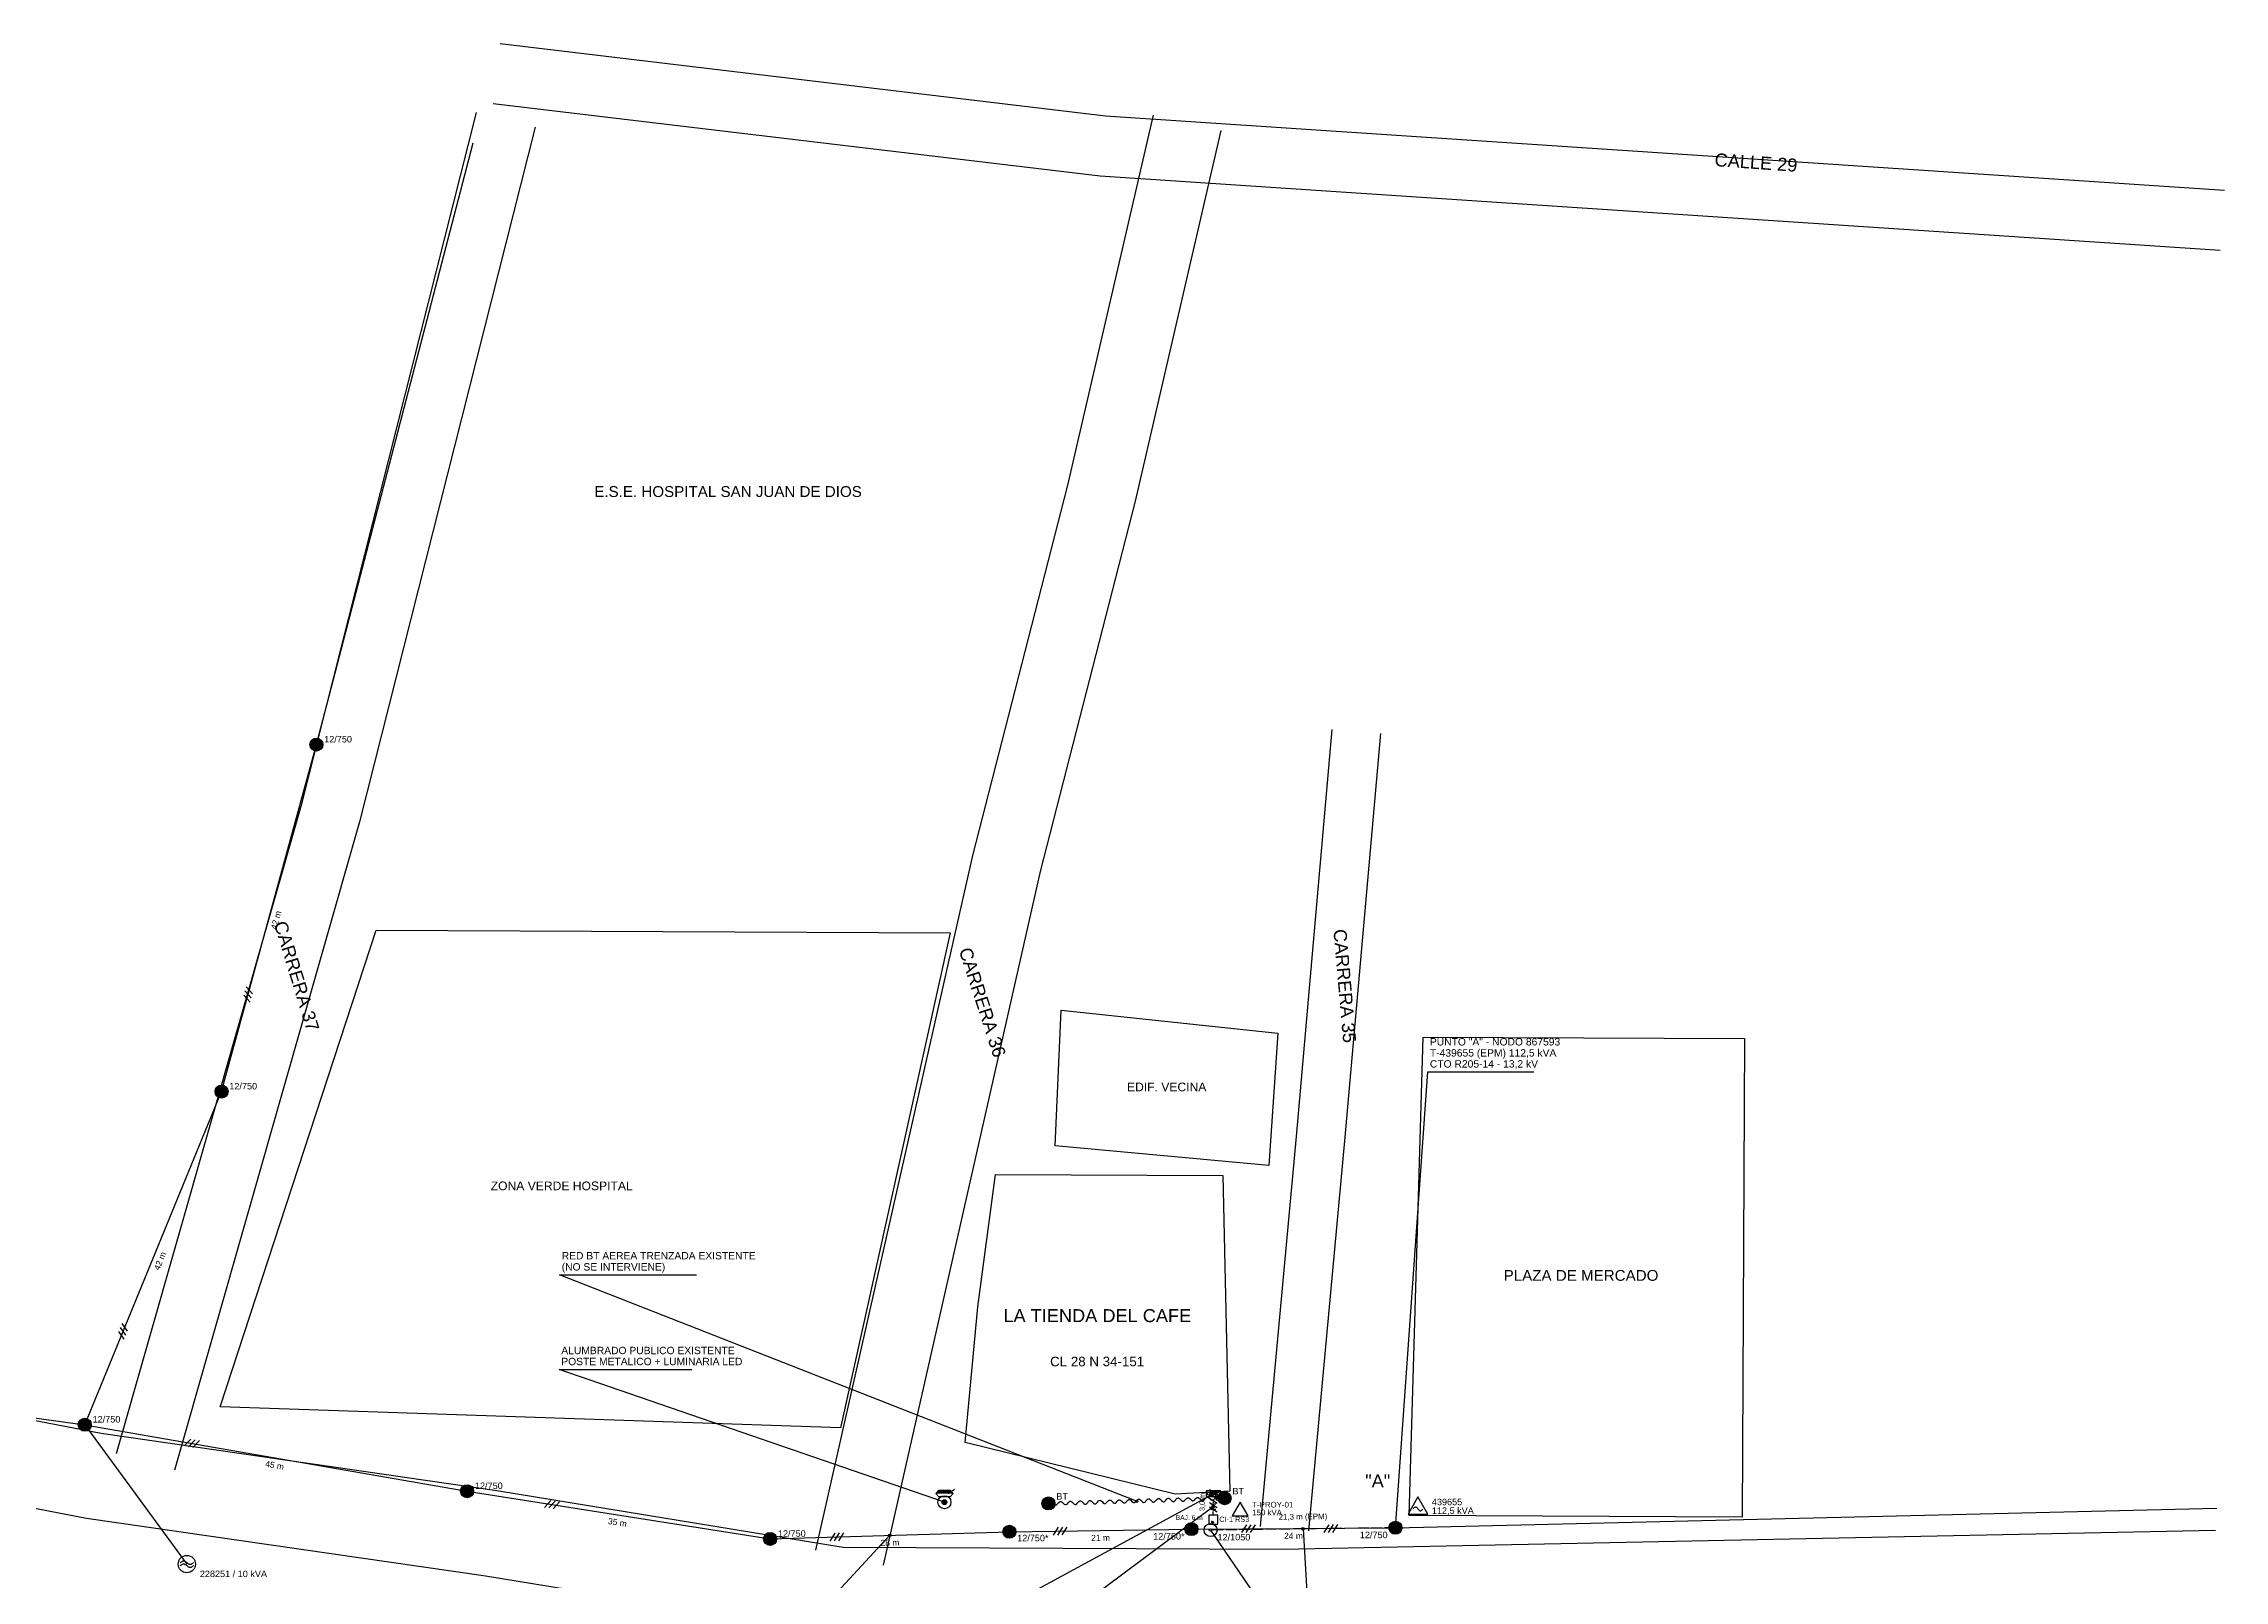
# Model space of a CAD drawing. Header units: metres. Extents: x 4740982 to 4741382, y 2240570 to 2240863.
# Drawn here: x 4741130.5 to 4741381.9, y 2240685.9 to 2240863.2 of the extents above; entities that cross this region are included whole.
import ezdxf
from ezdxf.enums import TextEntityAlignment as Align

# ---------------------------------------------------------------- set-up
doc = ezdxf.new("R2010")
doc.units = ezdxf.units.M
doc.linetypes.add('DASHED', pattern=[1.524, 1.27, -0.254])
for name, color, linetype in [('AP_EXIST', 1, 'CONTINUOUS'), ('BT_EXIST', 1, 'CONTINUOUS'), ('BT_PROY', 5, 'CONTINUOUS'), ('CAJAS', 5, 'CONTINUOUS'), ('COTAS', 7, 'CONTINUOUS'), ('ELEC_TXT', 7, 'CONTINUOUS'), ('MEDIDA', 5, 'CONTINUOUS'), ('MT_EPM', 5, 'DASHED'), ('MT_EXIST', 1, 'CONTINUOUS'), ('POSTE_EXIST', 1, 'CONTINUOUS'), ('POSTE_PROY', 5, 'CONTINUOUS'), ('TRAFO_EXIST', 1, 'CONTINUOUS'), ('TRAFO_PROY', 5, 'CONTINUOUS'), ('URB_PARAMENTO', 8, 'CONTINUOUS'), ('URB_TXT', 8, 'CONTINUOUS'), ('URB_VERDE', 3, 'CONTINUOUS'), ('URB_VIAS', 8, 'CONTINUOUS')]:
    doc.layers.add(name, color=color, linetype=linetype)
doc.styles.add('ARIAL', font='arial.ttf')

# ---------------------------------------------------------------- blocks, each defined once
blk = doc.blocks.new('POSTE_EXIST')
h = blk.add_hatch(color=0)
edge = h.paths.add_edge_path()
edge.add_arc((0, 0), 1.5, 0, 360)
blk.add_circle((0, 0), 1.5)
blk = doc.blocks.new('TRAFO1_EXIST')
for points in [[(-1.5, 0.35), (-1.38, 0.45), (-1.25, 0.55), (-1.12, 0.63), (-1, 0.7), (-0.88, 0.74), (-0.75, 0.75), (-0.62, 0.74), (-0.5, 0.7), (-0.38, 0.63), (-0.25, 0.55), (-0.12, 0.45), (0, 0.35), (0.12, 0.25), (0.25, 0.15), (0.38, 0.07), (0.5, 0), (0.62, -0.04), (0.75, -0.05), (0.88, -0.04), (1, 0), (1.12, 0.07), (1.25, 0.15), (1.38, 0.25), (1.5, 0.35)], [(-1.5, -0.35), (-1.38, -0.25), (-1.25, -0.15), (-1.12, -0.07), (-1, 0), (-0.88, 0.04), (-0.75, 0.05), (-0.62, 0.04), (-0.5, 0), (-0.38, -0.07), (-0.25, -0.15), (-0.12, -0.25), (0, -0.35), (0.12, -0.45), (0.25, -0.55), (0.38, -0.63), (0.5, -0.7), (0.62, -0.74), (0.75, -0.75), (0.88, -0.74), (1, -0.7), (1.12, -0.63), (1.25, -0.55), (1.38, -0.45), (1.5, -0.35)]]:
    blk.add_lwpolyline(points)
blk.add_circle((0, 0), 2)
blk = doc.blocks.new('TRAFO3_EXIST')
blk.add_lwpolyline([(-2.3, -1.7), (2.3, -1.7), (0, 2.3)], close=True)
blk.add_lwpolyline([(-1.15, -0.45), (-1.05, -0.33), (-0.96, -0.23), (-0.86, -0.13), (-0.77, -0.06), (-0.67, -0.02), (-0.57, 0), (-0.48, -0.02), (-0.38, -0.06), (-0.29, -0.13), (-0.19, -0.23), (-0.1, -0.33), (0, -0.45), (0.1, -0.57), (0.19, -0.68), (0.29, -0.77), (0.38, -0.84), (0.48, -0.88), (0.57, -0.9), (0.67, -0.88), (0.77, -0.84), (0.86, -0.77), (0.96, -0.68), (1.05, -0.57), (1.15, -0.45)])
blk = doc.blocks.new('TICK_F')
blk.add_line((-0.6, -0.9), (0.6, 0.9))
blk = doc.blocks.new('POSTE_MET_EXIST')
h = blk.add_hatch(color=0)
edge = h.paths.add_edge_path()
edge.add_arc((0, 0), 0.55, 0, 360)
for radius in [1.5, 0.55]:
    blk.add_circle((0, 0), radius)
blk = doc.blocks.new('LUM_LED_EXIST')
blk.add_hatch(color=0).paths.add_polyline_path([(-2, 0), (-1.3, 0.8), (1.3, 0.8), (2, 0)])
blk.add_line((0.9, 0), (2.3, 1))
blk.add_lwpolyline([(-2, 0), (-1.3, 0.8), (1.3, 0.8), (2, 0), (1.3, -0.8), (-1.3, -0.8)], close=True)
blk = doc.blocks.new('POSTE_PROY')
blk.add_circle((0, 0), 1.5)
blk = doc.blocks.new('TRAFO3_PROY')
blk.add_lwpolyline([(-2.3, -1.7), (2.3, -1.7), (0, 2.3)], close=True)
blk = doc.blocks.new('BAJANTE_PROY')
blk.add_line((0, 0), (3, 0))
blk.add_lwpolyline([(3, 0.6), (3, -0.6), (4.4, 0)], close=True)
blk.add_circle((4.95, 0), 0.55)
blk = doc.blocks.new('CAJA_PROY')
blk.add_lwpolyline([(-1.5, -1.5), (1.5, -1.5), (1.5, 1.5), (-1.5, 1.5)], close=True)
blk = doc.blocks.new('TICK_N')
blk.add_line((-0.45, -0.68), (0.6, 0.9))
blk.add_circle((-0.62, -0.93), 0.3)
blk = doc.blocks.new('TICK_T')
for q in [(0.6, 0.9), (-1.6, -0.9)]:
    blk.add_line((-0.6, -0.9), q)
blk = doc.blocks.new('GABINETE')
for p, q in [((-0.9, -1.1), (-0.9, 1.1)), ((0.9, -1.1), (0.9, 1.1))]:
    blk.add_line(p, q)
blk.add_lwpolyline([(-2.7, -1.1), (2.7, -1.1), (2.7, 1.1), (-2.7, 1.1)], close=True)
for centre in [(-1.8, 0), (0, 0), (1.8, 0)]:
    blk.add_circle(centre, 0.55)

msp = doc.modelspace()

# ---------------------------------------------------------------- linework, layer by layer
at = {"layer": 'BT_EXIST'}
for points in [[(4741246.35, 2240694.77), (4741246.46, 2240694.89), (4741246.57, 2240694.96), (4741246.69, 2240694.97), (4741246.8, 2240694.9), (4741246.92, 2240694.78), (4741247.03, 2240694.67), (4741247.15, 2240694.6), (4741247.26, 2240694.6), (4741247.37, 2240694.68), (4741247.48, 2240694.8)], [(4741247.48, 2240694.8), (4741247.59, 2240694.92), (4741247.7, 2240695), (4741247.81, 2240695), (4741247.93, 2240694.93), (4741248.05, 2240694.82), (4741248.16, 2240694.7), (4741248.28, 2240694.64), (4741248.39, 2240694.64), (4741248.5, 2240694.71), (4741248.61, 2240694.84)], [(4741248.61, 2240694.84), (4741248.72, 2240694.96), (4741248.83, 2240695.03), (4741248.94, 2240695.04), (4741249.06, 2240694.97), (4741249.17, 2240694.85), (4741249.29, 2240694.74), (4741249.41, 2240694.67), (4741249.52, 2240694.67), (4741249.63, 2240694.75), (4741249.74, 2240694.87)], [(4741249.74, 2240694.87), (4741249.85, 2240694.99), (4741249.96, 2240695.07), (4741250.07, 2240695.07), (4741250.19, 2240695), (4741250.3, 2240694.89), (4741250.42, 2240694.77), (4741250.53, 2240694.7), (4741250.65, 2240694.71), (4741250.76, 2240694.78), (4741250.87, 2240694.9)], [(4741250.87, 2240694.9), (4741250.98, 2240695.02), (4741251.09, 2240695.1), (4741251.2, 2240695.1), (4741251.31, 2240695.03), (4741251.43, 2240694.92), (4741251.55, 2240694.81), (4741251.66, 2240694.74), (4741251.77, 2240694.74), (4741251.88, 2240694.82), (4741251.99, 2240694.94)], [(4741251.99, 2240694.94), (4741252.1, 2240695.06), (4741252.21, 2240695.13), (4741252.33, 2240695.14), (4741252.44, 2240695.07), (4741252.56, 2240694.95), (4741252.67, 2240694.84), (4741252.79, 2240694.77), (4741252.9, 2240694.77), (4741253.01, 2240694.85), (4741253.12, 2240694.97)], [(4741253.12, 2240694.97), (4741253.23, 2240695.09), (4741253.34, 2240695.17), (4741253.46, 2240695.17), (4741253.57, 2240695.1), (4741253.69, 2240694.99), (4741253.8, 2240694.87), (4741253.92, 2240694.8), (4741254.03, 2240694.81), (4741254.14, 2240694.88), (4741254.25, 2240695)], [(4741254.25, 2240695), (4741254.36, 2240695.12), (4741254.47, 2240695.2), (4741254.58, 2240695.2), (4741254.7, 2240695.13), (4741254.81, 2240695.02), (4741254.93, 2240694.91), (4741255.05, 2240694.84), (4741255.16, 2240694.84), (4741255.27, 2240694.92), (4741255.38, 2240695.04)], [(4741255.38, 2240695.04), (4741255.49, 2240695.16), (4741255.6, 2240695.23), (4741255.71, 2240695.24), (4741255.83, 2240695.17), (4741255.94, 2240695.05), (4741256.06, 2240694.94), (4741256.17, 2240694.87), (4741256.29, 2240694.87), (4741256.4, 2240694.95), (4741256.51, 2240695.07)], [(4741256.51, 2240695.07), (4741256.62, 2240695.19), (4741256.73, 2240695.27), (4741256.84, 2240695.27), (4741256.95, 2240695.2), (4741257.07, 2240695.09), (4741257.19, 2240694.97), (4741257.3, 2240694.9), (4741257.41, 2240694.91), (4741257.53, 2240694.98), (4741257.63, 2240695.1)], [(4741257.63, 2240695.1), (4741257.74, 2240695.23), (4741257.85, 2240695.3), (4741257.97, 2240695.3), (4741258.08, 2240695.24), (4741258.2, 2240695.12), (4741258.31, 2240695.01), (4741258.43, 2240694.94), (4741258.54, 2240694.94), (4741258.65, 2240695.02), (4741258.76, 2240695.14)], [(4741258.76, 2240695.14), (4741258.87, 2240695.26), (4741258.98, 2240695.34), (4741259.1, 2240695.34), (4741259.21, 2240695.27), (4741259.33, 2240695.16), (4741259.44, 2240695.04), (4741259.56, 2240694.97), (4741259.67, 2240694.98), (4741259.78, 2240695.05), (4741259.89, 2240695.17)], [(4741259.89, 2240695.17), (4741260, 2240695.29), (4741260.11, 2240695.37), (4741260.22, 2240695.37), (4741260.34, 2240695.3), (4741260.45, 2240695.19), (4741260.57, 2240695.07), (4741260.69, 2240695.01), (4741260.8, 2240695.01), (4741260.91, 2240695.08), (4741261.02, 2240695.21)], [(4741261.02, 2240695.21), (4741261.13, 2240695.33), (4741261.24, 2240695.4), (4741261.35, 2240695.41), (4741261.47, 2240695.34), (4741261.58, 2240695.22), (4741261.7, 2240695.11), (4741261.81, 2240695.04), (4741261.93, 2240695.04), (4741262.04, 2240695.12), (4741262.15, 2240695.24)], [(4741262.15, 2240695.24), (4741262.26, 2240695.36), (4741262.37, 2240695.44), (4741262.48, 2240695.44), (4741262.59, 2240695.37), (4741262.71, 2240695.26), (4741262.83, 2240695.14), (4741262.94, 2240695.07), (4741263.05, 2240695.08), (4741263.17, 2240695.15), (4741263.27, 2240695.27)], [(4741263.27, 2240695.27), (4741263.38, 2240695.39), (4741263.49, 2240695.47), (4741263.61, 2240695.47), (4741263.72, 2240695.4), (4741263.84, 2240695.29), (4741263.95, 2240695.18), (4741264.07, 2240695.11), (4741264.18, 2240695.11), (4741264.29, 2240695.19), (4741264.4, 2240695.31)], [(4741264.4, 2240695.31), (4741264.51, 2240695.43), (4741264.62, 2240695.5), (4741264.74, 2240695.51), (4741264.85, 2240695.44), (4741264.97, 2240695.32), (4741265.08, 2240695.21), (4741265.2, 2240695.14), (4741265.31, 2240695.14), (4741265.42, 2240695.22), (4741265.53, 2240695.34)], [(4741265.53, 2240695.34), (4741265.64, 2240695.46), (4741265.75, 2240695.54), (4741265.86, 2240695.54), (4741265.98, 2240695.47), (4741266.09, 2240695.36), (4741266.21, 2240695.24), (4741266.33, 2240695.17), (4741266.44, 2240695.18), (4741266.55, 2240695.25), (4741266.66, 2240695.37)]]:
    msp.add_lwpolyline(points, dxfattribs=at)
at = {"layer": 'BT_PROY'}
for p, q in [((4741265.36, 2240695.13), (4741265.36, 2240695.25)), ((4741265.36, 2240694.83), (4741265.36, 2240695.05)), ((4741265.62, 2240693.44), (4741265.07, 2240693.44)), ((4741265.63, 2240694.71), (4741265.08, 2240694.71)), ((4741265.63, 2240694.07), (4741265.08, 2240694.08)), ((4741265.35, 2240694.49), (4741265.35, 2240694.62)), ((4741265.35, 2240694.19), (4741265.35, 2240694.41)), ((4741265.35, 2240694.03), (4741265.35, 2240694.12)), ((4741265.35, 2240693.85), (4741265.35, 2240693.98)), ((4741265.35, 2240693.55), (4741265.35, 2240693.78)), ((4741265.35, 2240693.39), (4741265.35, 2240693.48)), ((4741265.36, 2240694.67), (4741265.36, 2240694.76))]:
    msp.add_line(p, q, dxfattribs=at)
at = {"layer": 'COTAS'}
for p, q in [((4741286.36, 2240691.97), (4741290.08, 2240744.55)), ((4741290.08, 2240744.55), (4741302.32, 2240744.55)), ((4741256.51, 2240695.02), (4741189.97, 2240721.14)), ((4741189.97, 2240721.14), (4741205.78, 2240721.14)), ((4741234.35, 2240694.92), (4741189.92, 2240710.22)), ((4741189.92, 2240710.22), (4741205.22, 2240710.22)), ((4741265.36, 2240695.9), (4741223.76, 2240673.31)), ((4741265.35, 2240694.4), (4741223.71, 2240663.37)), ((4741228.05, 2240691.1), (4741189.65, 2240649.62)), ((4741265.04, 2240691.71), (4741277.76, 2240673.07)), ((4741275.7, 2240691.84), (4741277.7, 2240659.16))]:
    msp.add_line(p, q, dxfattribs=at)
for centre in [(4741234.35, 2240694.92), (4741256.51, 2240695.02), (4741265.36, 2240695.9), (4741265.35, 2240694.4), (4741228.05, 2240691.1), (4741265.04, 2240691.71), (4741275.7, 2240691.84), (4741286.36, 2240691.97)]:
    msp.add_circle(centre, 0.15, dxfattribs=at)
at = {"layer": 'MT_EPM'}
msp.add_lwpolyline([(4741286.36, 2240691.97), (4741265.04, 2240691.71)], dxfattribs=at)
at = {"layer": 'MT_EXIST'}
for points in [[(4741135.22, 2240703.86), (4741150.99, 2240742.28), (4741161.93, 2240782.31), (4741179.99, 2240851.72)], [(4740999.18, 2240722.63), (4741135.22, 2240703.86), (4741179.31, 2240696.19), (4741214.25, 2240690.69), (4741241.84, 2240691.51), (4741262.84, 2240691.81), (4741286.36, 2240691.97), (4741381.06, 2240694.23)], [(4741135.22, 2240703.86), (4741146.99, 2240687.78)]]:
    msp.add_lwpolyline(points, dxfattribs=at)
at = {"layer": 'URB_PARAMENTO'}
for points in [[(4741247.8, 2240751.68), (4741272.81, 2240749.03), (4741271.76, 2240733.77), (4741247.14, 2240736.03)], [(4741289.56, 2240748.56), (4741326.6, 2240748.4), (4741326.35, 2240693.21), (4741287.94, 2240693.38)], [(4741240.23, 2240732.73), (4741266.44, 2240732.62), (4741267.26, 2240696.21), (4741260.96, 2240695.85), (4741236.75, 2240701.82), (4741238.2, 2240717.47)]]:
    msp.add_lwpolyline(points, close=True, dxfattribs=at)
at = {"layer": 'URB_VERDE'}
msp.add_lwpolyline([(4741168.83, 2240760.9), (4741235.01, 2240760.61), (4741222.38, 2240703.48), (4741150.83, 2240705.93)], close=True, dxfattribs=at)
at = {"layer": 'URB_VIAS'}
for points in [[(4741183.13, 2240863.17), (4741252.92, 2240854.86), (4741381.95, 2240846.28)], [(4741182.3, 2240856.27), (4741252.32, 2240847.93), (4741381.48, 2240839.34)], [(4741180.37, 2240855.22), (4741160.13, 2240775.19), (4741138.83, 2240700.5)], [(4741187.16, 2240853.52), (4741166.89, 2240773.39), (4741145.56, 2240698.61)], [(4741258.42, 2240854.92), (4741248.56, 2240812.25), (4741237.6, 2240769.51), (4741219.49, 2240689.38)], [(4741266.22, 2240853.14), (4741256.33, 2240810.38), (4741245.39, 2240767.69), (4741227.29, 2240687.64)], [(4741279.04, 2240784.07), (4741274.9, 2240737.12), (4741270.76, 2240692.13)], [(4741284.62, 2240783.58), (4741280.47, 2240736.62), (4741276.34, 2240691.62)], [(4740983.61, 2240730.31), (4741018.86, 2240726.38), (4741086.18, 2240712.69), (4741137.11, 2240702.87), (4741182.74, 2240696.27), (4741222.67, 2240689.73), (4741273.35, 2240689.52), (4741380.93, 2240691.71)], [(4740982.49, 2240720.44), (4741017.15, 2240716.59), (4741084.22, 2240702.95), (4741135.43, 2240693.08), (4741181.21, 2240686.46), (4741221.92, 2240679.82), (4741273.47, 2240679.58), (4741381.13, 2240681.78)]]:
    msp.add_lwpolyline(points, dxfattribs=at)

# ---------------------------------------------------------------- block references
at = {"layer": 'AP_EXIST', "xscale": 0.5, "yscale": 0.5}
for name, p in [('LUM_LED_EXIST', (4741234.35, 2240695.92)), ('POSTE_MET_EXIST', (4741234.35, 2240694.92))]:
    msp.add_blockref(name, p, dxfattribs=at)
at = {"layer": 'BT_PROY', "xscale": 0.05, "yscale": 0.25, "rotation": 75.62232018378074}
msp.add_blockref('BAJANTE_PROY', (4741265.23, 2240692.43), dxfattribs=at)
at = {"layer": 'CAJAS', "xscale": 0.35, "yscale": 0.35}
msp.add_blockref('CAJA_PROY', (4741265.35, 2240692.9), dxfattribs=at)
at = {"layer": 'ELEC_TXT', "xscale": 0.5, "yscale": 0.5}
for name, p, rotation in [('TICK_F', (4741153.92, 2240753), 74.72182150073634), ('TICK_F', (4741154.05, 2240753.49), 74.72182150073634), ('TICK_F', (4741154.19, 2240753.97), 74.72182150073634), ('TICK_F', (4741139.64, 2240714.62), 67.67758171000222), ('TICK_F', (4741139.83, 2240715.08), 67.67758171000222), ('TICK_F', (4741139.45, 2240714.16), 67.67758171000222), ('TICK_F', (4741147.07, 2240701.8), -9.877636313618918), ('TICK_F', (4741147.56, 2240701.71), -9.877636313618918), ('TICK_F', (4741148.06, 2240701.63), -9.877636313618918), ('TICK_F', (4741188.6, 2240694.72), -8.940891071095768), ('TICK_F', (4741189.09, 2240694.65), -8.940891071095768), ('TICK_F', (4741189.59, 2240694.57), -8.940891071095768), ('TICK_T', (4741265.36, 2240696.06), 89.74834176596792), ('TICK_N', (4741265.36, 2240695.56), 89.74834176596792), ('TICK_F', (4741265.36, 2240695.06), 89.74834176596792), ('TICK_F', (4741265.35, 2240694.56), 89.74834176596792), ('TICK_F', (4741265.35, 2240694.06), 89.74834176596792), ('TICK_F', (4741221.48, 2240690.9), 1.705987227663858), ('TICK_F', (4741221.98, 2240690.92), 1.705987227663858), ('TICK_F', (4741222.48, 2240690.93), 1.705987227663858), ('TICK_F', (4741247.22, 2240691.59), 0.8323264285694111), ('TICK_F', (4741247.72, 2240691.59), 0.8323264285694111), ('TICK_F', (4741248.22, 2240691.6), 0.8323264285694111), ('TICK_F', (4741268.93, 2240691.86), 0.38982275849708736), ('TICK_F', (4741269.43, 2240691.86), 0.38982275849708736), ('TICK_F', (4741269.93, 2240691.86), 0.38982275849708736), ('TICK_F', (4741278.4, 2240691.87), -179.2769590881484), ('TICK_F', (4741278.9, 2240691.88), -179.2769590881484), ('TICK_F', (4741279.4, 2240691.89), -179.2769590881484)]:
    msp.add_blockref(name, p, dxfattribs=dict(at, rotation=rotation))
at = {"layer": 'MEDIDA', "xscale": 0.3, "yscale": 0.3}
msp.add_blockref('GABINETE', (4741265.36, 2240695.9), dxfattribs=at)
at = {"layer": 'POSTE_EXIST', "xscale": 0.5, "yscale": 0.5}
for p in [(4741161.93, 2240782.31), (4741150.99, 2240742.28), (4741135.22, 2240703.86), (4741179.31, 2240696.19), (4741246.35, 2240694.77), (4741266.66, 2240695.37), (4741262.84, 2240691.81), (4741286.36, 2240691.97), (4741214.25, 2240690.69), (4741241.84, 2240691.51)]:
    msp.add_blockref('POSTE_EXIST', p, dxfattribs=at)
at = {"layer": 'POSTE_PROY', "xscale": 0.5, "yscale": 0.5}
msp.add_blockref('POSTE_PROY', (4741265.04, 2240691.71), dxfattribs=at)
at = {"layer": 'TRAFO_EXIST', "xscale": 0.5, "yscale": 0.5}
for name, p in [('TRAFO3_EXIST', (4741288.96, 2240694.37)), ('TRAFO1_EXIST', (4741146.99, 2240687.78))]:
    msp.add_blockref(name, p, dxfattribs=at)
at = {"layer": 'TRAFO_PROY', "xscale": 0.4, "yscale": 0.4}
msp.add_blockref('TRAFO3_PROY', (4741268.44, 2240694.01), dxfattribs=at)

# ---------------------------------------------------------------- texts
at = {"layer": 'ELEC_TXT', "style": 'ARIAL'}
for s, height, p in [('12/750', 0.75, (4741162.83, 2240782.56)), ('12/750', 0.75, (4741151.89, 2240742.53)), ('12/750', 0.75, (4741136.12, 2240704.11)), ('12/750', 0.75, (4741180.21, 2240696.44)), ('BT', 0.75, (4741247.25, 2240695.22)), ('BT', 0.75, (4741267.56, 2240695.82)), ('T-PROY-01', 0.65, (4741269.84, 2240694.31)), ('439655', 0.75, (4741290.56, 2240694.57)), ('CI-1 RS3', 0.6, (4741266.05, 2240692.65)), ('150 kVA', 0.65, (4741269.84, 2240693.41)), ('112,5 kVA', 0.75, (4741290.56, 2240693.57)), ('12/750', 0.75, (4741215.15, 2240690.94)), ('12/750*', 0.75, (4741242.74, 2240690.41)), ('12/1050', 0.75, (4741265.84, 2240690.51)), ('228251 / 10 kVA', 0.75, (4741148.49, 2240686.28))]:
    msp.add_text(s, height=height, dxfattribs=at).set_placement(p)
for s, rotation, p in [('42 m', 74.7218, (4741156.94, 2240762.16)), ('42 m', 67.6776, (4741143.57, 2240722.88)), ('45 m', -9.8776, (4741157.18, 2240699.53)), ('35 m', -8.9409, (4741196.7, 2240692.94)), ('28 m', 1.706, (4741228.06, 2240690.6)), ('21 m', 0.8323, (4741252.35, 2240691.16)), ('24 m', 0.3898, (4741274.6, 2240691.39))]:
    msp.add_text(s, height=0.7, rotation=rotation, dxfattribs=at).set_placement(p, align=Align.TOP_CENTER)
for s, p in [('PUNTO "A" - NODO 867593', (4741290.33, 2240747.35)), ('T-439655 (EPM) 112,5 kVA', (4741290.33, 2240746.07)), ('CTO R205-14 - 13,2 kV', (4741290.33, 2240744.8)), ('RED BT AEREA TRENZADA EXISTENTE', (4741190.22, 2240722.67)), ('(NO SE INTERVIENE)', (4741190.22, 2240721.39)), ('ALUMBRADO PUBLICO EXISTENTE', (4741190.17, 2240711.74)), ('POSTE METALICO + LUMINARIA LED', (4741190.17, 2240710.47))]:
    msp.add_text(s, height=0.85, dxfattribs=at).set_placement(p, align=Align.BOTTOM_LEFT)
for s, height, p in [('"A"', 1.5, (4741285.76, 2240696.17)), ('BAJ. 6 m', 0.55, (4741264.14, 2240692.71))]:
    msp.add_text(s, height=height, dxfattribs=at).set_placement(p, align=Align.BOTTOM_RIGHT)
msp.add_text('3,0 m', height=0.6, rotation=90, dxfattribs=at).set_placement((4741264.55, 2240693.9), align=Align.BOTTOM_LEFT)
msp.add_text('21,3 m (EPM)', height=0.65, rotation=0.723, dxfattribs=at).set_placement((4741275.7, 2240692.74), align=Align.BOTTOM_CENTER)
for s, p in [('12/750*', (4741262.04, 2240690.61)), ('12/750', (4741285.46, 2240690.77))]:
    msp.add_text(s, height=0.75, dxfattribs=at).set_placement(p, align=Align.RIGHT)
at = {"layer": 'URB_TXT', "style": 'ARIAL'}
for s, rotation, p in [('CALLE 29', -4, (4741327.94, 2240849.46)), ('CARRERA 37', -73, (4741159.66, 2240755.6)), ('CARRERA 35', -85, (4741280.52, 2240754.47)), ('CARRERA 36', -72, (4741238.74, 2240752.58))]:
    msp.add_text(s, height=1.5, rotation=rotation, dxfattribs=at).set_placement(p, align=Align.MIDDLE_CENTER)
for s, height, p in [('E.S.E. HOSPITAL SAN JUAN DE DIOS', 1.25, (4741209.4, 2240811.5)), ('EDIF. VECINA', 1, (4741259.98, 2240742.82)), ('ZONA VERDE HOSPITAL', 1, (4741190.22, 2240731.41)), ('PLAZA DE MERCADO', 1.25, (4741307.76, 2240721.08)), ('LA TIENDA DEL CAFE', 1.5, (4741251.98, 2240716.44)), ('CL 28 N 34-151', 1.1, (4741251.96, 2240711.15))]:
    msp.add_text(s, height=height, dxfattribs=at).set_placement(p, align=Align.MIDDLE_CENTER)

doc.saveas('drawing.dxf')
